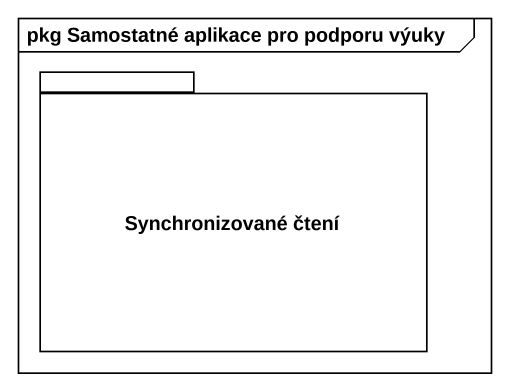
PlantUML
@startuml
mainframe pkg Samostatné aplikace pro podporu výuky
package "Synchronizované čtení" as Synchronizované_čtení {
}
@enduml
